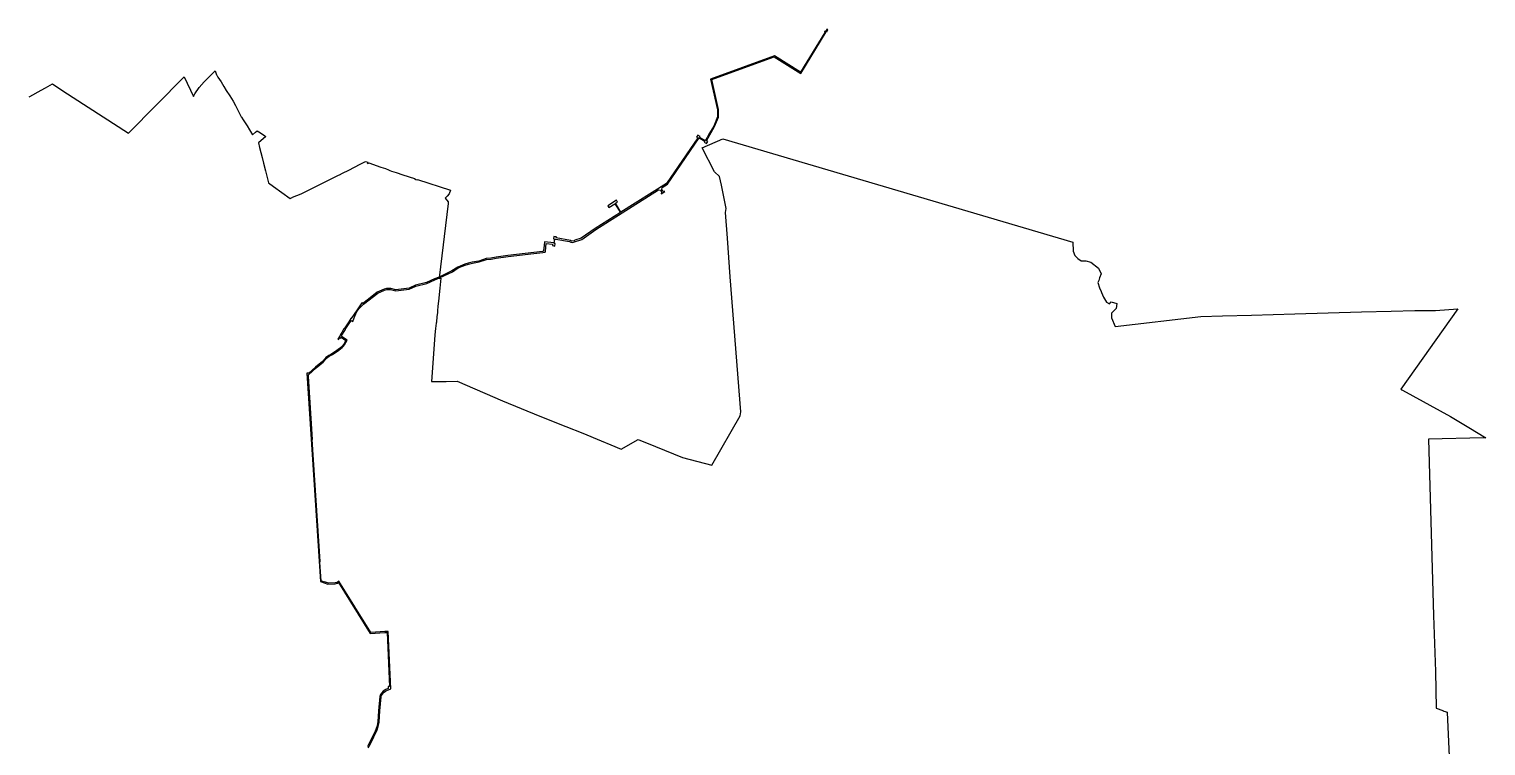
# Model space of a CAD drawing. Extents: x 896 to 2274771, y 652 to 548028.
# Drawn here: x 2235579 to 2247528, y 435759 to 441639 of the extents above; entities that cross this region are included whole.
import ezdxf

# ---------------------------------------------------------------- set-up
doc = ezdxf.new("R2010")
doc.units = 0
doc.header["$MEASUREMENT"] = 0
doc.layers.add('MUNICIPAL', color=14, linetype='CONTINUOUS')
doc.layers.add('Z', color=30, linetype='CONTINUOUS')

msp = doc.modelspace()

# ---------------------------------------------------------------- linework, layer by layer
at = {"layer": 'MUNICIPAL', "linetype": 'Continuous'}
msp.add_lwpolyline([(2235578.55, 441083.76), (2235584.8, 441087.34), (2235678.14, 441138.88), (2235712.16, 441157.66), (2235770.69, 441189.99), (2235855.96, 441134.49), (2236393.42, 440784.63), (2236850.24, 441247.02), (2236928.57, 441087.72), (2236937.22, 441109.54), (2236974.39, 441159.5), (2237016.08, 441206.76), (2237104.6, 441297.31), (2237116.05, 441265.36), (2237118.51, 441261.39), (2237127.88, 441246.31), (2237153.06, 441205.76), (2237175.48, 441169.67), (2237196.58, 441135.69), (2237224.13, 441091.35), (2237224.26, 441091.44), (2237251.54, 441047.51), (2237273.1, 441012.8), (2237289.56, 440979.55), (2237305.56, 440947.22), (2237319.16, 440919.76), (2237320.65, 440916.75), (2237333.99, 440895.81), (2237350.19, 440870.39), (2237366.42, 440844.92), (2237385.78, 440814.53), (2237412.19, 440773.08), (2237437.21, 440794.92), (2237450.35, 440806.38), (2237477.14, 440788.77), (2237513.02, 440765.19), (2237521.84, 440759.39), (2237459.78, 440706.66), (2237469.65, 440667.79), (2237479.66, 440628.38), (2237490.53, 440585.57), (2237502.42, 440538.76), (2237518.38, 440475.93), (2237523.63, 440455.24), (2237529.17, 440433.45), (2237537.3, 440401.43), (2237543.06, 440378.76), (2237584.34, 440349.18), (2237721.14, 440251.15), (2237735.35, 440258.01), (2237739.99, 440259.9), (2237810.72, 440288.63), (2237843.71, 440305.07), (2238017.11, 440391.47), (2238117.05, 440440.67), (2238125.86, 440444.89), (2238149.44, 440457.4), (2238200.24, 440482), (2238293.57, 440530.76), (2238314.98, 440541.58), (2238338.63, 440553.53), (2238357.18, 440547.18), (2238353.18, 440543.53), (2238359.72, 440536.37), (2238366.36, 440543.49), (2238463.92, 440507.86), (2238482.42, 440500.98), (2238503.32, 440494.8), (2238527.94, 440486.11), (2238539.04, 440480.5), (2238552.52, 440474.1), (2238589.83, 440464.6), (2238645.38, 440445.33), (2238739.95, 440414.49), (2238740.93, 440413.9), (2238751.68, 440406.62), (2238763.81, 440403.87), (2238765.44, 440406.18), (2239035.18, 440318.22), (2239025.43, 440288.5), (2239007.84, 440270.31), (2238990.47, 440252.36), (2239017.6, 440222.79), (2239016.59, 440208.25), (2238942.71, 439598.78), (2238944.56, 439593.56), (2238955.23, 439595.97), (2238947.01, 439515.04), (2238937.14, 439406.35), (2238932.36, 439367.85), (2238928.31, 439329.18), (2238929.03, 439315.22), (2238928.37, 439312.92), (2238924.02, 439281.4), (2238919.18, 439235.1), (2238918.14, 439226.31), (2238912.43, 439184.24), (2238907.43, 439130.16), (2238902.85, 439090.16), (2238880.86, 438747.49), (2238999.57, 438749.69), (2239089.24, 438750.87), (2239462.89, 438590.64), (2239767.74, 438464.01), (2239980.27, 438378.62), (2240120.79, 438324.97), (2240271.19, 438261.57), (2240351.15, 438228.63), (2240434.89, 438193.3), (2240574.67, 438273.43), (2240717.91, 438215.52), (2240939.12, 438126.1), (2241177.78, 438061.91), (2241411.51, 438465.75), (2241418.16, 438500.22), (2241330.51, 439608.21), (2241307.3, 439924.3), (2241291.72, 440136.46), (2241295.3, 440168.06), (2241258.4, 440359.11), (2241243.23, 440431.11), (2241199.79, 440469.06), (2241100.39, 440665.68), (2241269.93, 440738.45), (2244139.34, 439891.91), (2244142.77, 439817.91), (2244157.67, 439782.88), (2244181.66, 439757.81), (2244207.58, 439737.81), (2244247.53, 439739.63), (2244286.51, 439727.54), (2244351.39, 439677.34), (2244372.3, 439632.27), (2244359.15, 439598.26), (2244352.32, 439578.54), (2244346.01, 439560.34), (2244357.92, 439518.3), (2244371.39, 439487.01), (2244374.84, 439479.2), (2244391.72, 439441.21), (2244416.53, 439399.08), (2244441.53, 439386.04), (2244454.62, 439403.06), (2244500.54, 439389.86), (2244495.38, 439346.9), (2244458.34, 439309.04), (2244457.21, 439270.99), (2244487.57, 439201), (2245189.23, 439281.77), (2245368.48, 439286.86), (2245605.59, 439293.6), (2245960.86, 439303.69), (2246506.74, 439319.2), (2246751.44, 439326.22), (2246945.8, 439331.71), (2247115.18, 439330.94), (2247296.76, 439344.3), (2246830.46, 438685.78), (2246839.42, 438680.85), (2246843.17, 438678.79), (2247237.25, 438461.88), (2247388.13, 438371.33), (2247528.04, 438287.02), (2247508.09, 438286.48), (2247056.77, 438274.23), (2247099.71, 436828.1), (2247113.55, 436368.92), (2247121.02, 436069.08), (2247175.26, 436049.04), (2247175.23, 436045.73), (2247202.12, 436037.72), (2247202.14, 436039.1), (2247211.89, 436035.5), (2247278.02, 434520.41)], dxfattribs=at)
at = {"layer": 'Z', "linetype": 'Continuous'}
msp.add_lwpolyline([(2238359.52, 435742.84), (2238372.44, 435764.55), (2238406.18, 435834.48), (2238432.5, 435889.89), (2238442.31, 435919.08), (2238449.83, 435953.58), (2238455.53, 436045.71), (2238465.76, 436162.03), (2238469.64, 436171.93), (2238470.53, 436172.75), (2238482.08, 436191.77), (2238491.25, 436200.59), (2238501.89, 436207.68), (2238512.75, 436213.19), (2238545.27, 436226.71), (2238524.39, 436698.29), (2238497.16, 436697.2), (2238381.95, 436688.49), (2238120.21, 437109.32), (2238106.34, 437100.69), (2238089.45, 437095.57), (2238033.37, 437095.27), (2238002.78, 437105.03), (2238001.39, 437103.63), (2237974.51, 437112.22), (2237964.61, 437265.55), (2237966.1, 437272.06), (2237901.48, 438272.73), (2237903.17, 438272.84), (2237869.67, 438790.91), (2237871.66, 438791.04), (2237870.8, 438804.38), (2237933.67, 438859.64), (2237963.1, 438884.54), (2237991.5, 438907.41), (2238011.16, 438929.63), (2238018.76, 438940.5), (2238041.19, 438955.3), (2238067.02, 438969.49), (2238087.86, 438983.47), (2238108.69, 438997.45), (2238148.03, 439027.43), (2238155.07, 439035.05), (2238166.3, 439049.77), (2238175.98, 439069.15), (2238187.25, 439088.11), (2238138.81, 439120.73), (2238174.63, 439174.81), (2238172.13, 439176.47), (2238209.59, 439233.02), (2238210.42, 439232.45), (2238222.08, 439250.05), (2238233.88, 439241.07), (2238244.88, 439270.6), (2238264.14, 439316.96), (2238274.28, 439334.21), (2238285.93, 439347.85), (2238310.1, 439372), (2238321.41, 439382.47), (2238367.79, 439419.06), (2238439.13, 439473.9), (2238494.13, 439497.94), (2238512.28, 439502.41), (2238544.46, 439502.38), (2238586.31, 439493.67), (2238697.68, 439505.49), (2238751.34, 439531.14), (2238841.56, 439553.42), (2238907.62, 439583.11), (2238945.44, 439598.51), (2239050.61, 439649.63), (2239098.68, 439679.89), (2239154.73, 439703.77), (2239181.91, 439711.71), (2239215.32, 439719.87), (2239270.03, 439729.06), (2239330.06, 439749.19), (2239367.79, 439753.55), (2239410.16, 439759.82), (2239507.86, 439774.71), (2239719.19, 439798.47), (2239792.97, 439808.22), (2239793.21, 439806.63), (2239812.66, 439809.58), (2239812.48, 439810.8), (2239814.64, 439818.68), (2239820.96, 439879.81), (2239872.79, 439875.43), (2239873.29, 439863.25), (2239890.4, 439860.22), (2239893.89, 439879.91), (2239885.96, 439881.32), (2239892.24, 439916.69), (2239900.17, 439915.29), (2240010.84, 439896.04), (2240022.5, 439891.94), (2240039.54, 439890.25), (2240052.82, 439895.38), (2240111.73, 439914.08), (2240226.57, 439994.84), (2240742.51, 440321.41), (2240758.62, 440318.35), (2240767.18, 440304.86), (2240762.93, 440288.96), (2240793.28, 440308.25), (2240776.11, 440309.77), (2240767.51, 440323.37), (2240772.41, 440340.34), (2240814.44, 440366.94), (2241075.35, 440747.21), (2241075.89, 440748.06), (2241121.42, 440719.53), (2241116.92, 440712.83), (2241134.31, 440701.91), (2241144.95, 440718.84), (2241136.19, 440724.35), (2241202.02, 440839.69), (2241232.72, 440917.83), (2241233.86, 440979.48), (2241177.65, 441225.14), (2241690.84, 441411.92), (2241907.87, 441275.41), (2242118.11, 441616), (2242117.26, 441616.53), (2242118.73, 441619), (2242121.28, 441617.42), (2242131.38, 441634.36), (2242122.79, 441639.49), (2242112.79, 441622.69), (2242115.34, 441621.11), (2242113.86, 441618.64), (2242107.07, 441622.87), (2242101.95, 441614.28), (2242106.28, 441611.67), (2241905.38, 441286.36), (2241691.78, 441420.78), (2241168.27, 441230.24), (2241225.84, 440978.65), (2241224.75, 440919.41), (2241194.85, 440843.31), (2241155.54, 440778.98), (2241139.97, 440749.56), (2241128.11, 440729.51), (2241123.64, 440722.86), (2241078.01, 440751.45), (2241082.23, 440758.15), (2241062.89, 440770.39), (2241052.25, 440753.46), (2241062.91, 440746.76), (2240807.36, 440374.29), (2240433.53, 440137.67), (2240388.88, 440210.46), (2240405.09, 440220.37), (2240396.03, 440234.98), (2240324.69, 440190.69), (2240333.37, 440176.5), (2240383.76, 440207.33), (2240428.46, 440134.46), (2240221.07, 440003.19), (2240106.16, 439924.67), (2240056.35, 439909), (2240050.94, 439903.45), (2240028.86, 439899.54), (2240019.64, 439904.73), (2239902.35, 439927.54), (2239903.67, 439934.98), (2239883.98, 439938.47), (2239880.52, 439919), (2239883.66, 439918.22), (2239888.3, 439917.39), (2239882.95, 439887.28), (2239807.18, 439895.21), (2239804.34, 439867.44), (2239799.42, 439819.68), (2239798.54, 439819.01), (2239789.16, 439815.78), (2239718.22, 439806.41), (2239506.81, 439782.65), (2239408.97, 439767.74), (2239366.74, 439761.49), (2239328.31, 439757.04), (2239268.09, 439736.85), (2239213.71, 439727.71), (2239179.84, 439719.44), (2239152.03, 439711.32), (2239094.96, 439686.99), (2239046.72, 439656.63), (2238942.18, 439605.82), (2238904.47, 439590.47), (2238838.94, 439561.02), (2238748.63, 439538.71), (2238695.47, 439513.3), (2238586.71, 439501.76), (2238545.28, 439510.38), (2238511.31, 439510.41), (2238491.55, 439505.54), (2238435.03, 439480.84), (2238362.87, 439425.38), (2238316.16, 439388.5), (2238308.12, 439393.52), (2238269.4, 439337.73), (2238220.65, 439265.99), (2238218.74, 439266.73), (2238200.49, 439239.19), (2238201.31, 439238.63), (2238163.8, 439181.99), (2238161.3, 439183.65), (2238144.16, 439150.58), (2238144.68, 439150.22), (2238144.13, 439149.39), (2238143.62, 439149.73), (2238133.89, 439135.08), (2238131.18, 439125.56), (2238111.86, 439096.39), (2238116.85, 439093.07), (2238127.94, 439109.75), (2238134.58, 439105.34), (2238138.42, 439111.14), (2238177.08, 439085.29), (2238159.48, 439054.02), (2238148.92, 439040.19), (2238142.82, 439033.51), (2238104.03, 439003.95), (2238062.86, 438976.33), (2238037.05, 438962.16), (2238013.08, 438946.34), (2238004.86, 438934.59), (2237985.96, 438913.21), (2237958.01, 438890.71), (2237928.4, 438865.66), (2237873.18, 438817.07), (2237858.02, 438816.07), (2237968.51, 437107.6), (2238028.5, 437087.24), (2238090.68, 437087.58), (2238109.67, 437093.35), (2238117.64, 437098.3), (2238377.71, 436680.15), (2238497.62, 436689.21), (2238516.75, 436689.98), (2238536.37, 436246.87), (2238524.38, 436246.34), (2238525.11, 436229.9), (2238505.72, 436221.76), (2238482.93, 436208.14), (2238468.29, 436191.33), (2238460.69, 436179.7), (2238454.7, 436164.58), (2238444.39, 436046.52), (2238439.4, 435958.87), (2238432.66, 435922.92), (2238416.49, 435880.55), (2238359.52, 435763.01), (2238354.13, 435753.81)], dxfattribs=at)

doc.saveas('drawing.dxf')
